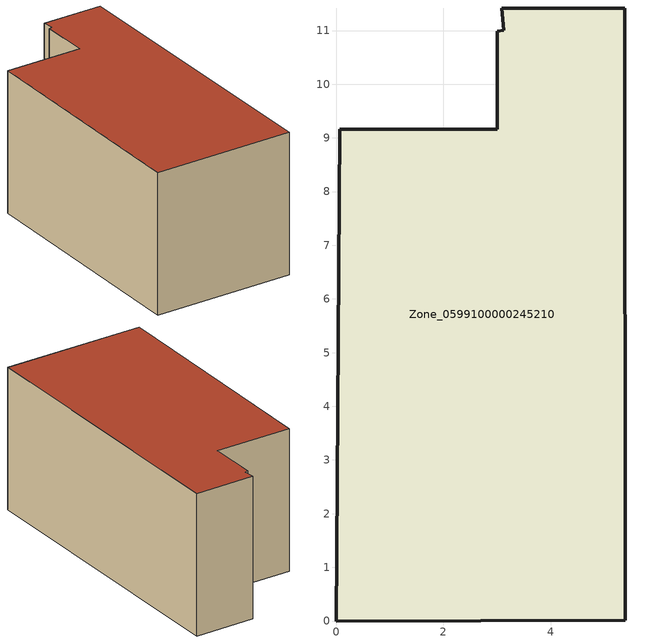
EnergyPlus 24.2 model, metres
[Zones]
Zone_0599100000245210
 floor ground (C_G): 3.08,11.41 5.38,11.42 5.39,0.01 0,0 0.07,9.16 3,9.16 3,10.99 3.12,11.01 z0
 wall outside (C_F): 0.07,9.16 0,0 5.39,0.01 5.38,11.42 3.08,11.41 3.12,11.01 3,10.99 3,9.16 0.07,9.16 z0:5.42
 roof outside (C_R): 5.38,11.42 3.08,11.41 3.12,11.01 3,10.99 3,9.16 0.07,9.16 0,0 5.39,0.01 z5.42
[BUILDING]
Pand.0599100000245210: North Axis=0; Terrain=City; Loads Convergence Tolerance Value=0.04; Temperature Convergence Tolerance Value=0.4; Solar Distribution=FullExterior; Maximum Number of Warmup Days=25; Minimum Number of Warmup Days=1
[Site:Location]
Rotterdam.The.Hague.AP_ZH_NLD Design_Conditions: Latitude=51.96; Longitude=4.45; Time Zone=1; Elevation=-4.5
[SITE:GROUNDTEMPERATURE:BUILDINGSURFACE]
18, 18, 18, 18, 18, 18, 18, 18, 18, 18, 18, 18
[MATERIAL] Thermal Absorptance=0.9; Solar Absorptance=0.7; Visible Absorptance=0.7
Name | Roughness | Thickness | Conductivity | Density | Specific Heat
G.TC.1975-1991 | MediumSmooth | 0.15 | 0.288461 | 540 | 1210
F.TC.1975-1991 | Rough | 0.3 | 0.230769 | 1920 | 840
R.TC.1975-1991 | MediumRough | 0.2 | 0.153846 | 1500 | 1000
[CONSTRUCTION]
C_G: G.TC.1975-1991
C_F: F.TC.1975-1991
C_R: R.TC.1975-1991
[ZONE]
Zone_0599100000245210: Type=1; Multiplier=1; Ceiling Height=Autocalculate; Volume=Autocalculate; Floor Area=autocalculate; Part of Total Floor Area=Yes
[ZONEINFILTRATION:DESIGNFLOWRATE]
Infil_Zone_0599100000245210: Zone or ZoneList or Space or SpaceList=Zone_0599100000245210; Schedule=AlwaysOn; Design Flow Rate Calculation Method=Flow/Area; Flow Rate per Floor Area=0.003; Constant Term Coefficient=1; Temperature Term Coefficient=0; Velocity Term Coefficient=0; Velocity Squared Term Coefficient=0
[HVACTEMPLATE:ZONE:IDEALLOADSAIRSYSTEM]
Zone_0599100000245210: Maximum Heating Supply Air Temperature=50; Minimum Cooling Supply Air Temperature=13; Maximum Heating Supply Air Humidity Ratio=0.0156; Minimum Cooling Supply Air Humidity Ratio=0.0077; Heating Limit=NoLimit; Cooling Limit=NoLimit; Dehumidification Control Type=ConstantSensibleHeatRatio; Cooling Sensible Heat Ratio=0.7; Dehumidification Setpoint=60; Humidification Control Type=None; Humidification Setpoint=30; Outdoor Air Method=None; Outdoor Air Flow Rate per Person=0.00944; Outdoor Air Flow Rate per Zone Floor Area=0; Outdoor Air Flow Rate per Zone=0; Demand Controlled Ventilation Type=None; Outdoor Air Economizer Type=NoEconomizer; Heat Recovery Type=None; Sensible Heat Recovery Effectiveness=0.7; Latent Heat Recovery Effectiveness=0.65
[ZONECONTROL:THERMOSTAT]
ThermostatControl_Zone_0599100000245210: Zone or ZoneList=Zone_0599100000245210; Control Type Schedule=DualSetpointControlType; Control 1=Thermostat_Zone_0599100000245210; Temperature Difference Between Cutout And Setpoint=0
[THERMOSTATSETPOINT:DUALSETPOINT]
Thermostat_Zone_0599100000245210: Heating Setpoint Temperature Schedule=HeatingSetpoint_Zone_0599100000245210; Cooling Setpoint Temperature Schedule=CoolingSetpoint_Zone_0599100000245210
[SCHEDULE:COMPACT]
HeatingSetpoint_Zone_0599100000245210: Through: 12/31, For: AllDays, Until: 24:00, 21
CoolingSetpoint_Zone_0599100000245210: Through: 12/31, For: AllDays, Until: 24:00, 24
DualSetpointControlType: Through: 12/31, For: AllDays, Until: 24:00, 4
AlwaysOn: Through: 12/31, For: AllDays, Until: 24:00, 1
